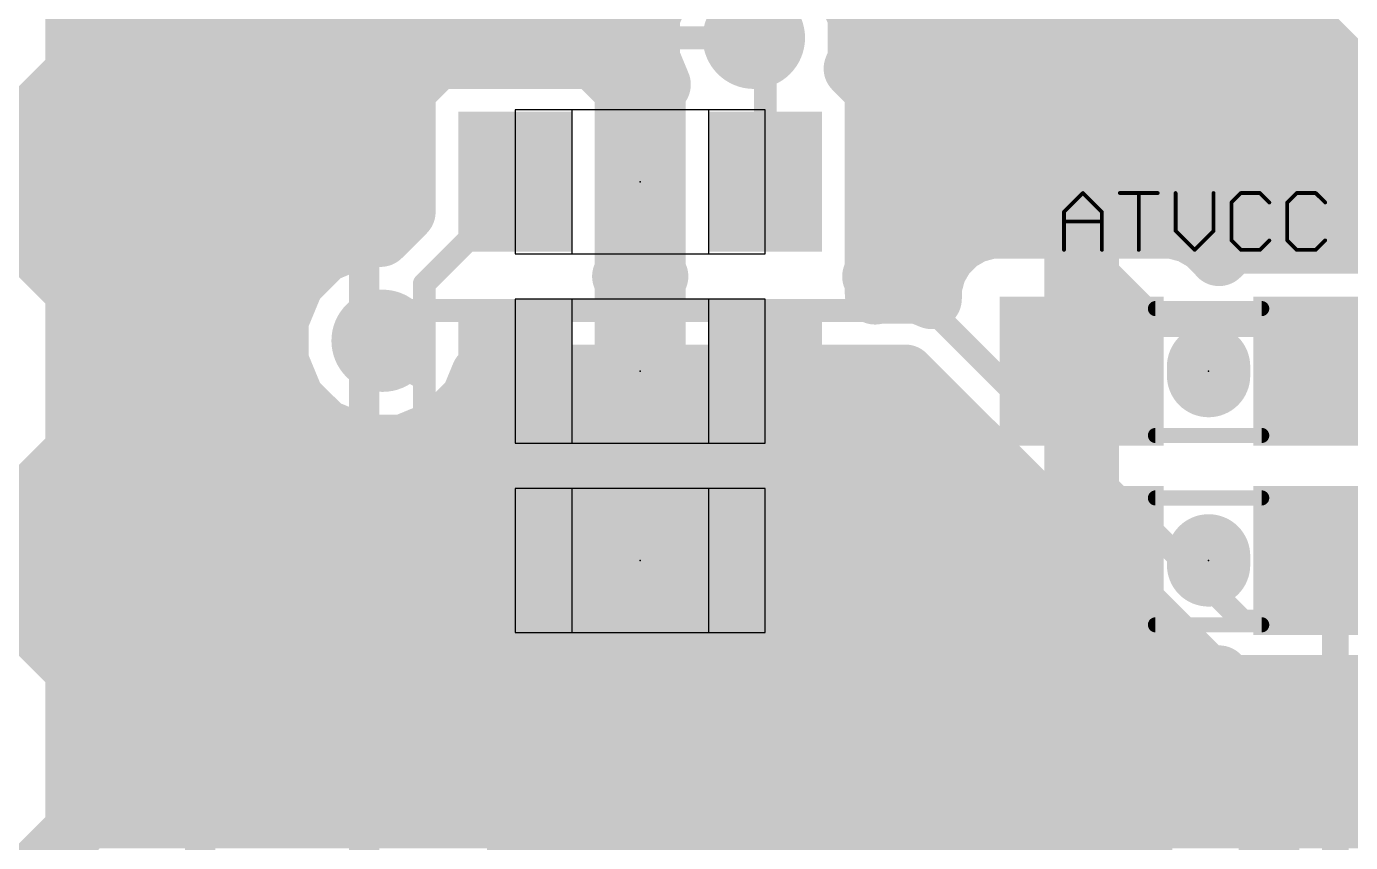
# Model space of a CAD drawing. Extents: x 0.5 to 37.4, y 3.1 to 45.2.
# Drawn here: x 7.32 to 16.19, y 20.97 to 26.44 of the extents above; entities that cross this region are included whole.
import ezdxf

# ---------------------------------------------------------------- set-up
doc = ezdxf.new("R2010")
doc.units = 0
for name, color, linetype in [('1', 22, 'CONTINUOUS'), ('16', 175, 'CONTINUOUS'), ('18', 82, 'CONTINUOUS'), ('21', 253, 'CONTINUOUS'), ('23', 7, 'CONTINUOUS'), ('25', 253, 'CONTINUOUS'), ('51', 253, 'CONTINUOUS')]:
    doc.layers.add(name, color=color, linetype=linetype)

# ---------------------------------------------------------------- blocks, each defined once
blk = doc.blocks.new('RECT')
blk.add_solid([(-0.5, -0.5), (0.5, -0.5), (-0.5, 0.5), (0.5, 0.5)])
blk = doc.blocks.new('ROUNDV')
at = {"const_width": 0.5}
blk.add_lwpolyline([(0, -0.25, 1), (0, 0.25, 1), (0, -0.25)], format="xyb", dxfattribs=at)

msp = doc.modelspace()

# ---------------------------------------------------------------- linework, layer by layer
at = {"layer": '1'}
for points, const_width in [([(7.6454, 26.1334), (7.6454, 27.2066)], 0.4064), ([(12.8905, 26.5041), (12.7842, 26.7609)], 0.4064), ([(15.6201, 26.6953), (18.3134, 24.0019)], 0.4064), ([(11.5517, 26.6446), (11.4935, 26.5041)], 0.4064), ([(11.4935, 26.5041), (11.4935, 26.2263)], 0.4064), ([(12.8905, 26.2263), (12.8905, 26.5041)], 0.4064), ([(7.6454, 26.416), (11.4935, 26.416)], 0.4064), ([(12.8905, 26.416), (15.8993, 26.416)], 0.4064), ([(10.0635, 26.2255), (9.8552, 26.0172)], 0.4064), ([(11.1201, 26.2255), (10.0635, 26.2255)], 0.4064), ([(11.3284, 26.0172), (11.1201, 26.2255)], 0.4064), ([(11.4935, 26.2263), (11.5659, 26.0515)], 0.4064), ([(12.192, 26.3652), (12.2682, 26.289)], 0.1524), ([(12.2682, 26.289), (12.2682, 25.4)], 0.1524), ([(12.8627, 26.1593), (12.8905, 26.2263)], 0.4064), ([(13.0048, 26.0172), (12.8627, 26.1593)], 0.4064), ([(6.912, 25.4), (7.6454, 26.1334)], 0.4064), ([(7.5216, 26.0096), (9.8552, 26.0096)], 0.4064), ([(9.8552, 26.0172), (9.8552, 25.1979)], 0.4064), ([(11.3284, 24.7828), (11.3284, 26.0172)], 0.4064), ([(11.3284, 26.0096), (11.5316, 26.0096)], 0.4064), ([(11.5659, 26.0515), (11.5316, 26.0172)], 0.4064), ([(11.5316, 26.0172), (11.5316, 24.7828)], 0.4064), ([(13.0048, 24.7828), (13.0048, 26.0172)], 0.4064), ([(13.0048, 26.0096), (16.3057, 26.0096)], 0.4064), ([(7.1152, 25.6032), (9.8552, 25.6032)], 0.4064), ([(11.3284, 25.6032), (11.5316, 25.6032)], 0.4064), ([(13.0048, 25.6032), (16.7121, 25.6032)], 0.4064), ([(7.6454, 24.6666), (6.912, 25.4)], 0.4064), ([(10.5918, 25.4), (10.5918, 25.3238)], 0.1524), ([(7.1152, 25.1968), (9.8541, 25.1968)], 0.4064), ([(9.8552, 25.1979), (9.689, 25.0317)], 0.4064), ([(10.5918, 25.3238), (9.9822, 24.7142)], 0.1524), ([(11.3284, 25.1968), (11.5316, 25.1968)], 0.4064), ([(13.0048, 25.1968), (17.1185, 25.1968)], 0.4064), ([(9.5639, 25.0317), (9.3071, 24.9254)], 0.4064), ([(9.689, 25.0317), (9.5639, 25.0317)], 0.4064), ([(13.6635, 25.056), (13.5593, 24.9959)], 0.4064), ([(13.7798, 25.0872), (13.6635, 25.056)], 0.4064), ([(14.3432, 25.0872), (13.7798, 25.0872)], 0.4064), ([(14.3432, 24.1768), (14.3432, 25.0872)], 0.4064), ([(15.0002, 25.0872), (14.4368, 25.0872)], 0.4064), ([(14.4368, 25.0872), (14.4368, 24.1768)], 0.4064), ([(15.1165, 25.056), (15.0002, 25.0872)], 0.4064), ([(15.2207, 24.9959), (15.1165, 25.056)], 0.4064), ([(9.3071, 24.9254), (9.1106, 24.7289)], 0.4064), ([(13.5593, 24.9959), (13.4741, 24.9107)], 0.4064), ([(15.3059, 24.9107), (15.2207, 24.9959)], 0.4064), ([(15.3927, 24.9856), (15.3102, 24.9031)], 0.4064), ([(16.7873, 24.9856), (15.3927, 24.9856)], 0.4064), ([(13.4741, 24.9107), (13.414, 24.8065)], 0.4064), ([(15.3102, 24.9031), (15.3059, 24.9107)], 0.4064), ([(7.5216, 24.7904), (9.1722, 24.7904)], 0.4064), ([(11.3106, 24.765), (11.3284, 24.7828)], 0.4064), ([(11.3284, 24.7472), (11.3106, 24.765)], 0.4064), ([(11.3284, 24.7904), (11.5316, 24.7904)], 0.4064), ([(11.3284, 24.0041), (11.3284, 24.7472)], 0.4064), ([(11.5316, 24.7828), (11.5494, 24.765)], 0.4064), ([(11.5494, 24.765), (11.5316, 24.7472)], 0.4064), ([(11.5316, 24.7472), (11.5316, 23.8009)], 0.4064), ([(12.987, 24.765), (13.0048, 24.7828)], 0.4064), ([(13.0048, 24.7472), (12.987, 24.765)], 0.4064), ([(13.0048, 24.7904), (13.4097, 24.7904)], 0.4064), ([(13.0048, 24.6451), (13.0048, 24.7472)], 0.4064), ([(13.414, 24.8065), (13.3828, 24.6902)], 0.4064), ([(14.3432, 24.7904), (14.4368, 24.7904)], 0.4064), ([(7.6454, 23.5934), (7.6454, 24.6666)], 0.4064), ([(9.1106, 24.7289), (9.0043, 24.4721)], 0.4064), ([(13.0183, 24.6507), (13.0048, 24.6451)], 0.4064), ([(13.2961, 24.6507), (13.0183, 24.6507)], 0.4064), ([(13.3828, 24.6148), (13.2961, 24.6507)], 0.4064), ([(13.3828, 24.6902), (13.3828, 24.6148)], 0.4064), ([(9.9822, 24.7142), (9.9822, 24.1046)], 0.1524), ([(9.0043, 24.4721), (9.0043, 24.1943)], 0.4064), ([(7.6454, 24.384), (9.0043, 24.384)], 0.4064), ([(11.3284, 24.384), (11.5316, 24.384)], 0.4064), ([(14.3432, 24.384), (14.4368, 24.384)], 0.4064), ([(9.9314, 24.1046), (9.7028, 24.3332)], 0.1524), ([(9.0043, 24.1943), (9.1106, 23.9375)], 0.4064), ([(14.4368, 24.1768), (14.3432, 24.1768)], 0.4064), ([(14.3432, 22.9068), (14.3432, 24.0832)], 0.4064), ([(14.3432, 24.0832), (14.4368, 24.0832)], 0.4064), ([(14.4368, 24.0832), (14.4368, 23.8172)], 0.4064), ([(7.6454, 23.9776), (9.094, 23.9776)], 0.4064), ([(9.9314, 24.1046), (9.9822, 24.1046)], 0.1524), ([(9.9822, 24.1046), (9.9822, 23.5458)], 0.1524), ([(11.8618, 22.86), (10.5918, 24.13)], 0.1524), ([(11.5316, 23.8009), (11.3284, 24.0041)], 0.4064), ([(11.3549, 23.9776), (11.5316, 23.9776)], 0.4064), ([(12.9794, 24.13), (12.2682, 24.13)], 0.1524), ([(13.1572, 23.9522), (12.9794, 24.13)], 0.1524), ([(14.3432, 23.9776), (14.4368, 23.9776)], 0.4064), ([(16.4084, 24.13), (16.09, 24.13)], 0.1524), ([(9.1106, 23.9375), (9.3071, 23.741)], 0.4064), ([(14.4368, 23.8172), (14.4368, 22.9068)], 0.4064), ([(9.3071, 23.741), (9.5504, 23.6403)], 0.4064), ([(6.912, 22.86), (7.6454, 23.5934)], 0.4064), ([(9.5504, 23.6403), (9.5504, 23.3669)], 0.4064), ([(7.6232, 23.5712), (9.5504, 23.5712)], 0.4064), ([(14.3432, 23.5712), (14.4368, 23.5712)], 0.4064), ([(9.9822, 23.5458), (10.5918, 22.9362)], 0.1524), ([(9.5504, 23.3669), (9.8033, 23.114)], 0.4064), ([(13.0048, 22.2428), (13.0048, 23.2593)], 0.4064), ([(13.0048, 23.2593), (13.0183, 23.2537)], 0.4064), ([(13.0183, 23.2537), (13.2961, 23.2537)], 0.4064), ([(13.2961, 23.2537), (13.3828, 23.2896)], 0.4064), ([(13.3828, 23.2896), (13.3828, 22.9068)], 0.4064), ([(7.2168, 23.1648), (9.7525, 23.1648)], 0.4064), ([(13.0048, 23.1648), (13.3828, 23.1648)], 0.4064), ([(14.3432, 23.1648), (14.4368, 23.1648)], 0.4064), ([(9.8033, 23.114), (9.8552, 23.0621)], 0.4064), ([(9.8552, 23.0621), (9.8552, 22.2428)], 0.4064), ([(13.3828, 22.9068), (14.3432, 22.9068)], 0.4064), ([(14.4368, 22.9068), (14.3432, 22.9068)], 0.4064), ([(14.3432, 22.9068), (14.3432, 22.8132)], 0.4064), ([(7.6454, 22.1266), (6.912, 22.86)], 0.4064), ([(10.5918, 22.9362), (10.5918, 22.86)], 0.1524), ([(14.3432, 22.8132), (13.3828, 22.8132)], 0.4064), ([(13.3828, 22.8132), (13.3828, 22.2998)], 0.4064), ([(14.3432, 21.9028), (14.3432, 22.8132)], 0.4064), ([(14.3432, 22.8132), (14.4368, 22.8132)], 0.4064), ([(14.4368, 22.8132), (14.4368, 21.9028)], 0.4064), ([(7.0136, 22.7584), (9.8552, 22.7584)], 0.4064), ([(11.3284, 22.2428), (11.3284, 22.7827)], 0.4064), ([(11.3284, 22.7827), (11.43, 22.6811)], 0.4064), ([(11.3284, 22.7584), (11.3527, 22.7584)], 0.4064), ([(12.2682, 22.86), (11.8618, 22.86)], 0.1524), ([(13.0048, 22.7584), (13.3828, 22.7584)], 0.4064), ([(14.3432, 22.7584), (14.4368, 22.7584)], 0.4064), ([(16.09, 22.86), (16.09, 20.74)], 0.1778), ([(11.43, 22.6811), (11.5316, 22.5795)], 0.4064), ([(11.5316, 22.5795), (11.5316, 22.2428)], 0.4064), ([(7.42, 22.352), (9.8552, 22.352)], 0.4064), ([(11.3284, 22.352), (11.5316, 22.352)], 0.4064), ([(13.0048, 22.352), (13.3828, 22.352)], 0.4064), ([(14.3432, 22.352), (14.4368, 22.352)], 0.4064), ([(13.3828, 22.2998), (13.414, 22.1835)], 0.4064), ([(9.8552, 22.2428), (10.0635, 22.0345)], 0.4064), ([(11.1201, 22.0345), (11.3284, 22.2428)], 0.4064), ([(11.5316, 22.2428), (11.7399, 22.0345)], 0.4064), ([(12.7965, 22.0345), (13.0048, 22.2428)], 0.4064), ([(13.414, 22.1835), (13.4741, 22.0793)], 0.4064), ([(7.6454, 21.0534), (7.6454, 22.1266)], 0.4064), ([(13.4741, 22.0793), (13.5593, 21.9941)], 0.4064), ([(15.2207, 21.9941), (15.3059, 22.0793)], 0.4064), ([(15.3059, 22.0793), (15.3102, 22.0869)], 0.4064), ([(15.3102, 22.0869), (15.3927, 22.0044)], 0.4064), ([(10.0635, 22.0345), (11.1201, 22.0345)], 0.4064), ([(11.7399, 22.0345), (12.7965, 22.0345)], 0.4064), ([(13.5593, 21.9941), (13.6635, 21.934)], 0.4064), ([(15.1165, 21.934), (15.2207, 21.9941)], 0.4064), ([(15.3927, 22.0044), (15.6455, 22.0044)], 0.4064), ([(15.6455, 22.0044), (15.6455, 20.5559)], 0.4064), ([(7.6454, 21.9456), (13.6434, 21.9456)], 0.4064), ([(13.6635, 21.934), (13.7798, 21.9028)], 0.4064), ([(13.7798, 21.9028), (14.3432, 21.9028)], 0.4064), ([(14.3432, 21.9456), (14.4368, 21.9456)], 0.4064), ([(14.4368, 21.9028), (15.0002, 21.9028)], 0.4064), ([(15.0002, 21.9028), (15.1165, 21.934)], 0.4064), ([(15.1366, 21.9456), (15.6455, 21.9456)], 0.4064), ([(7.6454, 21.5392), (15.6455, 21.5392)], 0.4064), ([(7.6454, 21.1328), (15.6455, 21.1328)], 0.4064), ([(6.912, 20.32), (7.6454, 21.0534)], 0.4064)]:
    msp.add_lwpolyline(points, dxfattribs=dict(at, const_width=const_width))
for points, const_width in [([(11.5951, 26.5041, 1), (11.3919, 26.5041)], 0.2032), ([(11.3996, 26.543, 1), (11.5874, 26.4653)], 0.2032), ([(12.9921, 26.5041, 1), (12.7889, 26.5041)], 0.2032), ([(12.7966, 26.4653, 1), (12.9844, 26.543)], 0.2032), ([(7.6454, 26.5176, 1), (7.6454, 26.3144)], 0.2032), ([(11.4935, 26.3144, 1), (11.4935, 26.5176)], 0.2032), ([(12.8905, 26.5176, 1), (12.8905, 26.3144)], 0.2032), ([(15.8993, 26.3144, 1), (15.8993, 26.5176)], 0.2032), ([(10.0635, 26.3271, 1), (10.0635, 26.1239)], 0.2032), ([(10.1353, 26.1537, 1), (9.9917, 26.2973)], 0.2032), ([(11.1919, 26.2973, 1), (11.0483, 26.1537)], 0.2032), ([(11.1201, 26.1239, 1), (11.1201, 26.3271)], 0.2032), ([(11.5874, 26.2651, 1), (11.3996, 26.1874)], 0.2032), ([(12.2189, 26.3921, 1), (12.1651, 26.3383)], 0.0762), ([(12.3063, 26.289, 1), (12.2301, 26.289)], 0.0762), ([(12.9346, 26.2311, 1), (12.7909, 26.0874)], 0.2032), ([(12.9844, 26.1874, 1), (12.7966, 26.2651)], 0.2032), ([(7.7172, 26.0616, 1), (7.5736, 26.2053)], 0.2032), ([(11.3919, 26.2263, 1), (11.5951, 26.2263)], 0.2032), ([(12.2413, 26.2621, 1), (12.2951, 26.3159)], 0.0762), ([(12.7689, 26.1981, 1), (12.9566, 26.1204)], 0.2032), ([(12.7889, 26.2263, 1), (12.9921, 26.2263)], 0.2032), ([(7.5216, 26.1112, 1), (7.5216, 25.908)], 0.2032), ([(7.5438, 26.1334, 1), (7.747, 26.1334)], 0.2032), ([(9.9568, 26.0172, 1), (9.7536, 26.0172)], 0.2032), ([(9.7834, 26.089, 1), (9.927, 25.9454)], 0.2032), ([(9.8552, 25.908, 1), (9.8552, 26.1112)], 0.2032), ([(11.43, 26.0172, 1), (11.2268, 26.0172)], 0.2032), ([(11.3284, 26.1112, 1), (11.3284, 25.908)], 0.2032), ([(11.2566, 25.9454, 1), (11.4002, 26.089)], 0.2032), ([(11.6332, 26.0172, 1), (11.43, 26.0172)], 0.2032), ([(11.4598, 26.089, 1), (11.6034, 25.9454)], 0.2032), ([(11.472, 26.0126, 1), (11.6598, 26.0904)], 0.2032), ([(11.6377, 25.9796, 1), (11.4941, 26.1233)], 0.2032), ([(11.5316, 25.908, 1), (11.5316, 26.1112)], 0.2032), ([(13.1064, 26.0172, 1), (12.9032, 26.0172)], 0.2032), ([(13.0048, 26.1112, 1), (13.0048, 25.908)], 0.2032), ([(12.933, 25.9454, 1), (13.0766, 26.089)], 0.2032), ([(9.8552, 25.5016, 1), (9.8552, 25.7048)], 0.2032), ([(11.3284, 25.7048, 1), (11.3284, 25.5016)], 0.2032), ([(11.5316, 25.5016, 1), (11.5316, 25.7048)], 0.2032), ([(13.0048, 25.7048, 1), (13.0048, 25.5016)], 0.2032), ([(10.6299, 25.4, 1), (10.5537, 25.4)], 0.0762), ([(9.927, 25.126, 1), (9.7834, 25.2697)], 0.2032), ([(9.8541, 25.0952, 1), (9.8541, 25.2984)], 0.2032), ([(10.6187, 25.2969, 1), (10.5649, 25.3507)], 0.0762), ([(11.3284, 25.2984, 1), (11.3284, 25.0952)], 0.2032), ([(11.5316, 25.0952, 1), (11.5316, 25.2984)], 0.2032), ([(12.2301, 25.4, 1), (12.3063, 25.4)], 0.0762), ([(13.0048, 25.2984, 1), (13.0048, 25.0952)], 0.2032), ([(9.7536, 25.1979, 1), (9.9568, 25.1979)], 0.2032), ([(10.5537, 25.3238, 1), (10.6299, 25.3238)], 0.0762), ([(9.5639, 25.1333, 1), (9.5639, 24.9301)], 0.2032), ([(9.6027, 24.9378, 1), (9.525, 25.1256)], 0.2032), ([(9.689, 24.9301, 1), (9.689, 25.1333)], 0.2032), ([(13.6372, 25.1542, 1), (13.6898, 24.9579)], 0.2032), ([(13.7143, 24.9681, 1), (13.6127, 25.144)], 0.2032), ([(13.7798, 25.1888, 1), (13.7798, 24.9856)], 0.2032), ([(13.8061, 24.9891, 1), (13.7535, 25.1853)], 0.2032), ([(14.4448, 25.0872, 1), (14.2416, 25.0872)], 0.2032), ([(14.4368, 25.1888, 1), (14.4368, 24.9856)], 0.2032), ([(14.5384, 25.0872, 1), (14.3352, 25.0872)], 0.2032), ([(14.3432, 24.9856, 1), (14.3432, 25.1888)], 0.2032), ([(15.0265, 25.1853, 1), (14.9739, 24.9891)], 0.2032), ([(15.0002, 24.9856, 1), (15.0002, 25.1888)], 0.2032), ([(15.1673, 25.144, 1), (15.0657, 24.9681)], 0.2032), ([(15.0902, 24.9579, 1), (15.1428, 25.1542)], 0.2032), ([(9.2683, 25.0192, 1), (9.346, 24.8315)], 0.2032), ([(9.379, 24.8535, 1), (9.2353, 24.9972)], 0.2032), ([(9.6172, 25.1035, 1), (9.7609, 24.9599)], 0.2032), ([(13.5085, 25.0838, 1), (13.6101, 24.9079)], 0.2032), ([(13.6311, 24.924, 1), (13.4874, 25.0677)], 0.2032), ([(15.2926, 25.0677, 1), (15.1489, 24.924)], 0.2032), ([(15.1699, 24.9079, 1), (15.2715, 25.0838)], 0.2032), ([(15.3927, 25.0872, 1), (15.3927, 24.884)], 0.2032), ([(15.4645, 24.9138, 1), (15.3209, 25.0574)], 0.2032), ([(13.4023, 24.9826, 1), (13.546, 24.8389)], 0.2032), ([(13.5621, 24.8599, 1), (13.3862, 24.9615)], 0.2032), ([(15.3939, 24.9615, 1), (15.2178, 24.86)], 0.2032), ([(15.2384, 24.975, 1), (15.3821, 24.8313)], 0.2032), ([(15.2222, 24.8524, 1), (15.3982, 24.9539)], 0.2032), ([(15.234, 24.8389, 1), (15.3777, 24.9826)], 0.2032), ([(7.5216, 24.892, 1), (7.5216, 24.6888)], 0.2032), ([(9.1722, 24.6888, 1), (9.1722, 24.892)], 0.2032), ([(11.3824, 24.8368, 1), (11.2387, 24.6932)], 0.2032), ([(11.3284, 24.892, 1), (11.3284, 24.6888)], 0.2032), ([(11.43, 24.7472, 1), (11.2268, 24.7472)], 0.2032), ([(11.4002, 24.711, 1), (11.2566, 24.8547)], 0.2032), ([(11.6034, 24.8547, 1), (11.4598, 24.711)], 0.2032), ([(11.6332, 24.7472, 1), (11.43, 24.7472)], 0.2032), ([(11.6212, 24.6932, 1), (11.4776, 24.8368)], 0.2032), ([(11.5316, 24.6888, 1), (11.5316, 24.892)], 0.2032), ([(13.0588, 24.8368, 1), (12.9151, 24.6932)], 0.2032), ([(13.0048, 24.892, 1), (13.0048, 24.6888)], 0.2032), ([(13.1064, 24.7472, 1), (12.9032, 24.7472)], 0.2032), ([(13.0766, 24.711, 1), (12.933, 24.8547)], 0.2032), ([(13.326, 24.8573, 1), (13.5019, 24.7557)], 0.2032), ([(13.5121, 24.7802, 1), (13.3158, 24.8328)], 0.2032), ([(13.4097, 24.6888, 1), (13.4097, 24.892)], 0.2032), ([(14.3432, 24.892, 1), (14.3432, 24.6888)], 0.2032), ([(14.4368, 24.6888, 1), (14.4368, 24.892)], 0.2032), ([(7.747, 24.6666, 1), (7.5438, 24.6666)], 0.2032), ([(9.0388, 24.8007, 1), (9.1825, 24.657)], 0.2032), ([(9.2045, 24.69, 1), (9.0168, 24.7677)], 0.2032), ([(11.2388, 24.8368, 1), (11.3824, 24.6932)], 0.2032), ([(11.2268, 24.7828, 1), (11.43, 24.7828)], 0.2032), ([(11.2566, 24.6754, 1), (11.4002, 24.819)], 0.2032), ([(11.43, 24.7828, 1), (11.6332, 24.7828)], 0.2032), ([(11.4598, 24.819, 1), (11.6034, 24.6754)], 0.2032), ([(11.4776, 24.6932, 1), (11.6212, 24.8368)], 0.2032), ([(12.9152, 24.8368, 1), (13.0588, 24.6932)], 0.2032), ([(12.9032, 24.7828, 1), (13.1064, 24.7828)], 0.2032), ([(13.0183, 24.7523, 1), (13.0183, 24.5491)], 0.2032), ([(12.933, 24.6754, 1), (13.0766, 24.819)], 0.2032), ([(13.0572, 24.5568, 1), (12.9794, 24.7446)], 0.2032), ([(13.335, 24.7446, 1), (13.2573, 24.5568)], 0.2032), ([(13.4844, 24.6902, 1), (13.2812, 24.6902)], 0.2032), ([(13.2961, 24.5491, 1), (13.2961, 24.7523)], 0.2032), ([(7.5736, 24.5947, 1), (7.7172, 24.7384)], 0.2032), ([(10.0203, 24.7142, 1), (9.9441, 24.7142)], 0.0762), ([(9.9553, 24.7411, 1), (10.0091, 24.6873)], 0.0762), ([(12.9659, 24.739, 1), (13.0437, 24.5513)], 0.2032), ([(13.2847, 24.7165, 1), (13.4809, 24.6639)], 0.2032), ([(13.3439, 24.5209, 1), (13.4217, 24.7087)], 0.2032), ([(9.1059, 24.4721, 1), (8.9027, 24.4721)], 0.2032), ([(12.9032, 24.6451, 1), (13.1064, 24.6451)], 0.2032), ([(13.2812, 24.6148, 1), (13.4844, 24.6148)], 0.2032), ([(7.6454, 24.4856, 1), (7.6454, 24.2824)], 0.2032), ([(8.9104, 24.511, 1), (9.0982, 24.4333)], 0.2032), ([(9.0043, 24.2824, 1), (9.0043, 24.4856)], 0.2032), ([(11.3284, 24.4856, 1), (11.3284, 24.2824)], 0.2032), ([(11.5316, 24.2824, 1), (11.5316, 24.4856)], 0.2032), ([(14.3432, 24.4856, 1), (14.3432, 24.2824)], 0.2032), ([(14.4368, 24.2824, 1), (14.4368, 24.4856)], 0.2032), ([(9.7297, 24.3601, 1), (9.6759, 24.3063)], 0.0762), ([(9.0982, 24.2331, 1), (8.9104, 24.1554)], 0.2032), ([(14.3432, 24.2784, 1), (14.3432, 24.0752)], 0.2032), ([(14.4368, 24.0752, 1), (14.4368, 24.2784)], 0.2032), ([(8.9027, 24.1943, 1), (9.1059, 24.1943)], 0.2032), ([(14.4448, 24.0832, 1), (14.2416, 24.0832)], 0.2032), ([(14.3432, 24.1848, 1), (14.3432, 23.9816)], 0.2032), ([(14.2416, 24.1768, 1), (14.4448, 24.1768)], 0.2032), ([(14.5384, 24.0832, 1), (14.3352, 24.0832)], 0.2032), ([(14.3352, 24.1768, 1), (14.5384, 24.1768)], 0.2032), ([(14.4368, 23.9816, 1), (14.4368, 24.1848)], 0.2032), ([(7.6454, 24.0792, 1), (7.6454, 23.876)], 0.2032), ([(9.094, 23.876, 1), (9.094, 24.0792)], 0.2032), ([(9.9314, 24.1427, 1), (9.9314, 24.0665)], 0.0762), ([(9.9045, 24.0777, 1), (9.9583, 24.1315)], 0.0762), ([(10.0203, 24.1046, 1), (9.9441, 24.1046)], 0.0762), ([(9.9441, 24.1046, 1), (10.0203, 24.1046)], 0.0762), ([(9.9822, 24.0665, 1), (9.9822, 24.1427)], 0.0762), ([(10.6187, 24.1569, 1), (10.5649, 24.1031)], 0.0762), ([(11.4002, 24.0759, 1), (11.2566, 23.9322)], 0.2032), ([(11.3549, 24.0792, 1), (11.3549, 23.876)], 0.2032), ([(11.5316, 23.876, 1), (11.5316, 24.0792)], 0.2032), ([(12.2682, 24.1681, 1), (12.2682, 24.0919)], 0.0762), ([(13.0063, 24.1569, 1), (12.9525, 24.1031)], 0.0762), ([(12.9794, 24.0919, 1), (12.9794, 24.1681)], 0.0762), ([(14.3432, 24.0792, 1), (14.3432, 23.876)], 0.2032), ([(14.4368, 23.876, 1), (14.4368, 24.0792)], 0.2032), ([(16.09, 24.1681, 1), (16.09, 24.0919)], 0.0762), ([(9.1825, 24.0094, 1), (9.0388, 23.8657)], 0.2032), ([(9.0168, 23.8987, 1), (9.2045, 23.9764)], 0.2032), ([(11.2268, 24.0041, 1), (11.43, 24.0041)], 0.2032), ([(11.4598, 23.729, 1), (11.6034, 23.8727)], 0.2032), ([(13.1303, 23.9253, 1), (13.1841, 23.9791)], 0.0762), ([(14.5384, 23.8172, 1), (14.3352, 23.8172)], 0.2032), ([(9.346, 23.8349, 1), (9.2683, 23.6472)], 0.2032), ([(9.2353, 23.6692, 1), (9.379, 23.8129)], 0.2032), ([(11.43, 23.8009, 1), (11.6332, 23.8009)], 0.2032), ([(14.3352, 23.8172, 1), (14.5384, 23.8172)], 0.2032), ([(7.7172, 23.5216, 1), (7.5736, 23.6653)], 0.2032), ([(9.652, 23.6403, 1), (9.4488, 23.6403)], 0.2032), ([(9.5115, 23.5464, 1), (9.5893, 23.7341)], 0.2032), ([(7.6232, 23.6728, 1), (7.6232, 23.4696)], 0.2032), ([(9.5504, 23.4696, 1), (9.5504, 23.6728)], 0.2032), ([(14.3432, 23.6728, 1), (14.3432, 23.4696)], 0.2032), ([(14.4368, 23.4696, 1), (14.4368, 23.6728)], 0.2032), ([(7.5438, 23.5934, 1), (7.747, 23.5934)], 0.2032), ([(10.0091, 23.5727, 1), (9.9553, 23.5189)], 0.0762), ([(9.6222, 23.4388, 1), (9.4786, 23.2951)], 0.2032), ([(9.9441, 23.5458, 1), (10.0203, 23.5458)], 0.0762), ([(9.4488, 23.3669, 1), (9.652, 23.3669)], 0.2032), ([(13.1064, 23.2593, 1), (12.9032, 23.2593)], 0.2032), ([(13.0437, 23.3531, 1), (12.9659, 23.1654)], 0.2032), ([(13.0183, 23.3553, 1), (13.0183, 23.1521)], 0.2032), ([(12.9794, 23.1598, 1), (13.0572, 23.3476)], 0.2032), ([(13.2573, 23.3476, 1), (13.335, 23.1598)], 0.2032), ([(13.4844, 23.2896, 1), (13.2812, 23.2896)], 0.2032), ([(13.2961, 23.1521, 1), (13.2961, 23.3553)], 0.2032), ([(13.4217, 23.1957, 1), (13.3439, 23.3835)], 0.2032), ([(7.2168, 23.2664, 1), (7.2168, 23.0632)], 0.2032), ([(9.7525, 23.0632, 1), (9.7525, 23.2664)], 0.2032), ([(13.0048, 23.2664, 1), (13.0048, 23.0632)], 0.2032), ([(13.3828, 23.0632, 1), (13.3828, 23.2664)], 0.2032), ([(14.3432, 23.2664, 1), (14.3432, 23.0632)], 0.2032), ([(14.4368, 23.0632, 1), (14.4368, 23.2664)], 0.2032), ([(9.8752, 23.1858, 1), (9.7315, 23.0422)], 0.2032), ([(9.7315, 23.0422, 1), (9.8752, 23.1858)], 0.2032), ([(9.9568, 23.0621, 1), (9.7536, 23.0621)], 0.2032), ([(9.7834, 22.9903, 1), (9.927, 23.134)], 0.2032), ([(13.3828, 23.0084, 1), (13.3828, 22.8052)], 0.2032), ([(14.3432, 23.0084, 1), (14.3432, 22.8052)], 0.2032), ([(14.4448, 22.9068, 1), (14.2416, 22.9068)], 0.2032), ([(14.3432, 22.8052, 1), (14.3432, 23.0084)], 0.2032), ([(14.4368, 22.8052, 1), (14.4368, 23.0084)], 0.2032), ([(10.6299, 22.9362, 1), (10.5537, 22.9362)], 0.0762), ([(10.5649, 22.9093, 1), (10.6187, 22.9631)], 0.0762), ([(13.3828, 22.9148, 1), (13.3828, 22.7116)], 0.2032), ([(13.4844, 22.8132, 1), (13.2812, 22.8132)], 0.2032), ([(13.2812, 22.9068, 1), (13.4844, 22.9068)], 0.2032), ([(14.4448, 22.8132, 1), (14.2416, 22.8132)], 0.2032), ([(14.3432, 22.9148, 1), (14.3432, 22.7116)], 0.2032), ([(14.2416, 22.9068, 1), (14.4448, 22.9068)], 0.2032), ([(14.5384, 22.8132, 1), (14.3352, 22.8132)], 0.2032), ([(14.3352, 22.9068, 1), (14.5384, 22.9068)], 0.2032), ([(14.3432, 22.7116, 1), (14.3432, 22.9148)], 0.2032), ([(14.4368, 22.7116, 1), (14.4368, 22.9148)], 0.2032), ([(9.8552, 22.6568, 1), (9.8552, 22.86)], 0.2032), ([(11.43, 22.7827, 1), (11.2268, 22.7827)], 0.2032), ([(11.4002, 22.8546, 1), (11.2566, 22.7109)], 0.2032), ([(11.3284, 22.86, 1), (11.3284, 22.6568)], 0.2032), ([(11.3527, 22.6568, 1), (11.3527, 22.86)], 0.2032), ([(11.8618, 22.8981, 1), (11.8618, 22.8219)], 0.0762), ([(11.8349, 22.8331, 1), (11.8887, 22.8869)], 0.0762), ([(12.2682, 22.8219, 1), (12.2682, 22.8981)], 0.0762), ([(13.0048, 22.86, 1), (13.0048, 22.6568)], 0.2032), ([(13.3828, 22.6568, 1), (13.3828, 22.86)], 0.2032), ([(14.3432, 22.86, 1), (14.3432, 22.6568)], 0.2032), ([(14.2416, 22.8132, 1), (14.4448, 22.8132)], 0.2032), ([(14.4368, 22.6568, 1), (14.4368, 22.86)], 0.2032), ([(16.1345, 22.86, 1), (16.0455, 22.86)], 0.0889), ([(10.5537, 22.86, 1), (10.6299, 22.86)], 0.0762), ([(11.5018, 22.753, 1), (11.3582, 22.6093)], 0.2032), ([(11.3582, 22.6093, 1), (11.5018, 22.753)], 0.2032), ([(11.6332, 22.5795, 1), (11.43, 22.5795)], 0.2032), ([(11.4598, 22.5077, 1), (11.6034, 22.6514)], 0.2032), ([(7.42, 22.4536, 1), (7.42, 22.2504)], 0.2032), ([(9.8552, 22.2504, 1), (9.8552, 22.4536)], 0.2032), ([(11.3284, 22.4536, 1), (11.3284, 22.2504)], 0.2032), ([(11.5316, 22.2504, 1), (11.5316, 22.4536)], 0.2032), ([(13.0048, 22.4536, 1), (13.0048, 22.2504)], 0.2032), ([(13.3828, 22.2504, 1), (13.3828, 22.4536)], 0.2032), ([(14.3432, 22.4536, 1), (14.3432, 22.2504)], 0.2032), ([(14.4368, 22.2504, 1), (14.4368, 22.4536)], 0.2032), ([(13.4809, 22.3261, 1), (13.2847, 22.2735)], 0.2032), ([(9.927, 22.3146, 1), (9.7834, 22.171)], 0.2032), ([(11.4002, 22.171, 1), (11.2566, 22.3146)], 0.2032), ([(11.6034, 22.3146, 1), (11.4598, 22.171)], 0.2032), ([(13.0766, 22.171, 1), (12.933, 22.3146)], 0.2032), ([(13.2812, 22.2998, 1), (13.4844, 22.2998)], 0.2032), ([(13.5019, 22.2343, 1), (13.326, 22.1327)], 0.2032), ([(7.747, 22.1266, 1), (7.5438, 22.1266)], 0.2032), ([(7.5736, 22.0547, 1), (7.7172, 22.1984)], 0.2032), ([(9.7536, 22.2428, 1), (9.9568, 22.2428)], 0.2032), ([(11.2268, 22.2428, 1), (11.43, 22.2428)], 0.2032), ([(11.43, 22.2428, 1), (11.6332, 22.2428)], 0.2032), ([(12.9032, 22.2428, 1), (13.1064, 22.2428)], 0.2032), ([(13.3158, 22.1572, 1), (13.5121, 22.2098)], 0.2032), ([(13.546, 22.1511, 1), (13.4023, 22.0074)], 0.2032), ([(15.3821, 22.1587, 1), (15.2384, 22.015)], 0.2032), ([(15.3982, 22.0361, 1), (15.2222, 22.1377)], 0.2032), ([(15.3777, 22.0074, 1), (15.234, 22.1511)], 0.2032), ([(10.0635, 22.1361, 1), (10.0635, 21.9329)], 0.2032), ([(9.9917, 21.9627, 1), (10.1353, 22.1063)], 0.2032), ([(11.0483, 22.1063, 1), (11.1919, 21.9627)], 0.2032), ([(11.1201, 21.9329, 1), (11.1201, 22.1361)], 0.2032), ([(11.7399, 22.1361, 1), (11.7399, 21.9329)], 0.2032), ([(11.6681, 21.9627, 1), (11.8117, 22.1063)], 0.2032), ([(12.7247, 22.1063, 1), (12.8683, 21.9627)], 0.2032), ([(12.7965, 21.9329, 1), (12.7965, 22.1361)], 0.2032), ([(13.3862, 22.0285, 1), (13.5621, 22.1301)], 0.2032), ([(13.6101, 22.0821, 1), (13.5085, 21.9062)], 0.2032), ([(15.2715, 21.9062, 1), (15.1699, 22.0821)], 0.2032), ([(15.2179, 22.1301, 1), (15.3938, 22.0285)], 0.2032), ([(15.3927, 22.106, 1), (15.3927, 21.9028)], 0.2032), ([(15.7471, 22.0044, 1), (15.5439, 22.0044)], 0.2032), ([(15.6455, 21.9028, 1), (15.6455, 22.106)], 0.2032), ([(7.6454, 22.0472, 1), (7.6454, 21.844)], 0.2032), ([(13.4874, 21.9223, 1), (13.6311, 22.066)], 0.2032), ([(13.6898, 22.0321, 1), (13.6372, 21.8358)], 0.2032), ([(13.6127, 21.846, 1), (13.7143, 22.0219)], 0.2032), ([(13.6434, 21.844, 1), (13.6434, 22.0472)], 0.2032), ([(13.7798, 22.0044, 1), (13.7798, 21.8012)], 0.2032), ([(13.7535, 21.8047, 1), (13.8061, 22.0009)], 0.2032), ([(14.3432, 22.0472, 1), (14.3432, 21.844)], 0.2032), ([(14.4368, 22.0044, 1), (14.4368, 21.8012)], 0.2032), ([(14.3432, 21.8012, 1), (14.3432, 22.0044)], 0.2032), ([(14.4368, 21.844, 1), (14.4368, 22.0472)], 0.2032), ([(14.9739, 22.0009, 1), (15.0265, 21.8047)], 0.2032), ([(15.0002, 21.8012, 1), (15.0002, 22.0044)], 0.2032), ([(15.0657, 22.0219, 1), (15.1673, 21.846)], 0.2032), ([(15.1366, 22.0472, 1), (15.1366, 21.844)], 0.2032), ([(15.1428, 21.8358, 1), (15.0902, 22.0321)], 0.2032), ([(15.1489, 22.066, 1), (15.2926, 21.9223)], 0.2032), ([(15.3209, 21.9326, 1), (15.4645, 22.0762)], 0.2032), ([(15.6455, 21.844, 1), (15.6455, 22.0472)], 0.2032), ([(14.2416, 21.9028, 1), (14.4448, 21.9028)], 0.2032), ([(14.3352, 21.9028, 1), (14.5384, 21.9028)], 0.2032), ([(7.6454, 21.6408, 1), (7.6454, 21.4376)], 0.2032), ([(15.6455, 21.4376, 1), (15.6455, 21.6408)], 0.2032), ([(7.6454, 21.2344, 1), (7.6454, 21.0312)], 0.2032), ([(15.6455, 21.0312, 1), (15.6455, 21.2344)], 0.2032), ([(7.7172, 20.9816, 1), (7.5736, 21.1253)], 0.2032), ([(7.5438, 21.0534, 1), (7.747, 21.0534)], 0.2032)]:
    msp.add_lwpolyline(points, format="xyb", dxfattribs=dict(at, const_width=const_width))
at = {"layer": '16'}
for points, const_width in [([(11.43, 27.94), (14.9352, 24.4348)], 0.1524), ([(6.6548, 22.7584), (10.2616, 26.3652)], 0.1524), ([(10.2616, 26.3652), (12.192, 26.3652)], 0.1524), ([(7.1395, 22.6325), (9.0221, 24.515)], 0.4064), ([(9.0221, 24.515), (9.0043, 24.4721)], 0.4064), ([(9.0043, 24.4721), (9.0043, 24.1943)], 0.4064), ([(8.8911, 24.384), (9.0043, 24.384)], 0.4064), ([(9.7028, 24.3332), (9.906, 24.5364)], 0.1524), ([(9.906, 24.5364), (13.3858, 24.5364)], 0.1524), ([(13.3858, 24.5364), (15.4686, 22.4536)], 0.1524), ([(14.9352, 24.4348), (19.304, 24.4348)], 0.1524), ([(9.0043, 24.1943), (9.1106, 23.9375)], 0.4064), ([(10.295, 23.9375), (10.3642, 24.1046)], 0.4064), ([(10.3642, 24.1046), (13.2069, 24.1046)], 0.4064), ([(13.2069, 24.1046), (15.2897, 22.0218)], 0.4064), ([(8.4847, 23.9776), (9.094, 23.9776)], 0.4064), ([(10.3116, 23.9776), (13.3339, 23.9776)], 0.4064), ([(9.1106, 23.9375), (9.3071, 23.741)], 0.4064), ([(10.0985, 23.741), (10.295, 23.9375)], 0.4064), ([(13.1572, 20.7264), (13.1572, 23.9522)], 0.1524), ([(9.3071, 23.741), (9.5639, 23.6347)], 0.4064), ([(9.8417, 23.6347), (10.0985, 23.741)], 0.4064), ([(9.5639, 23.6347), (9.8417, 23.6347)], 0.4064), ([(8.0783, 23.5712), (13.7403, 23.5712)], 0.4064), ([(7.6719, 23.1648), (14.1467, 23.1648)], 0.4064), ([(7.2655, 22.7584), (14.5531, 22.7584)], 0.4064), ([(7.6454, 22.1266), (7.1395, 22.6325)], 0.4064), ([(7.42, 22.352), (14.9595, 22.352)], 0.4064), ([(15.4686, 22.4536), (20.2184, 22.4536)], 0.1524), ([(7.6454, 21.0534), (7.6454, 22.1266)], 0.4064), ([(15.2897, 22.0218), (20.3973, 22.0218)], 0.4064), ([(7.6454, 21.9456), (20.4216, 21.9456)], 0.4064), ([(7.6454, 21.5392), (20.4216, 21.5392)], 0.4064), ([(7.6454, 21.1328), (20.4216, 21.1328)], 0.4064), ([(6.9838, 20.3918), (7.6454, 21.0534)], 0.4064)]:
    msp.add_lwpolyline(points, dxfattribs=dict(at, const_width=const_width))
for points, const_width in [([(10.2616, 26.4033, 1), (10.2616, 26.3271)], 0.0762), ([(10.2885, 26.3383, 1), (10.2347, 26.3921)], 0.0762), ([(12.192, 26.3271, 1), (12.192, 26.4033)], 0.0762), ([(9.1059, 24.4721, 1), (8.9027, 24.4721)], 0.2032), ([(9.1159, 24.4761, 1), (8.9282, 24.5539)], 0.2032), ([(9.0939, 24.4432, 1), (8.9502, 24.5868)], 0.2032), ([(8.8911, 24.4856, 1), (8.8911, 24.2824)], 0.2032), ([(8.9104, 24.511, 1), (9.0982, 24.4333)], 0.2032), ([(9.0043, 24.2824, 1), (9.0043, 24.4856)], 0.2032), ([(9.906, 24.5745, 1), (9.906, 24.4983)], 0.0762), ([(9.9329, 24.5095, 1), (9.8791, 24.5633)], 0.0762), ([(13.4127, 24.5633, 1), (13.3589, 24.5095)], 0.0762), ([(13.3858, 24.4983, 1), (13.3858, 24.5745)], 0.0762), ([(14.9352, 24.4729, 1), (14.9352, 24.3967)], 0.0762), ([(14.9083, 24.4079, 1), (14.9621, 24.4617)], 0.0762), ([(9.0982, 24.2331, 1), (8.9104, 24.1554)], 0.2032), ([(9.6759, 24.3601, 1), (9.7297, 24.3063)], 0.0762), ([(8.9027, 24.1943, 1), (9.1059, 24.1943)], 0.2032), ([(10.3642, 24.2062, 1), (10.3642, 24.003)], 0.2032), ([(10.458, 24.0657, 1), (10.2703, 24.1435)], 0.2032), ([(13.2788, 24.1764, 1), (13.1351, 24.0328)], 0.2032), ([(13.2069, 24.003, 1), (13.2069, 24.2062)], 0.2032), ([(8.4847, 24.0792, 1), (8.4847, 23.876)], 0.2032), ([(9.094, 23.876, 1), (9.094, 24.0792)], 0.2032), ([(10.3116, 24.0792, 1), (10.3116, 23.876)], 0.2032), ([(13.3339, 23.876, 1), (13.3339, 24.0792)], 0.2032), ([(9.1825, 24.0094, 1), (9.0388, 23.8657)], 0.2032), ([(9.0168, 23.8987, 1), (9.2045, 23.9764)], 0.2032), ([(10.2011, 23.9764, 1), (10.3888, 23.8987)], 0.2032), ([(10.3668, 23.8657, 1), (10.2231, 24.0094)], 0.2032), ([(13.1953, 23.9522, 1), (13.1191, 23.9522)], 0.0762), ([(9.346, 23.8349, 1), (9.2683, 23.6472)], 0.2032), ([(9.2353, 23.6692, 1), (9.379, 23.8129)], 0.2032), ([(10.0266, 23.8129, 1), (10.1703, 23.6692)], 0.2032), ([(10.1373, 23.6472, 1), (10.0596, 23.8349)], 0.2032), ([(9.5639, 23.7363, 1), (9.5639, 23.5331)], 0.2032), ([(9.525, 23.5408, 1), (9.6027, 23.7286)], 0.2032), ([(9.8029, 23.7286, 1), (9.8806, 23.5408)], 0.2032), ([(9.8417, 23.5331, 1), (9.8417, 23.7363)], 0.2032), ([(8.0783, 23.6728, 1), (8.0783, 23.4696)], 0.2032), ([(13.7403, 23.4696, 1), (13.7403, 23.6728)], 0.2032), ([(7.6719, 23.2664, 1), (7.6719, 23.0632)], 0.2032), ([(14.1467, 23.0632, 1), (14.1467, 23.2664)], 0.2032), ([(7.2655, 22.86, 1), (7.2655, 22.6568)], 0.2032), ([(14.5531, 22.6568, 1), (14.5531, 22.86)], 0.2032), ([(7.42, 22.4536, 1), (7.42, 22.2504)], 0.2032), ([(14.9595, 22.2504, 1), (14.9595, 22.4536)], 0.2032), ([(15.4686, 22.4917, 1), (15.4686, 22.4155)], 0.0762), ([(15.4417, 22.4267, 1), (15.4955, 22.4805)], 0.0762), ([(7.747, 22.1266, 1), (7.5438, 22.1266)], 0.2032), ([(7.5736, 22.0547, 1), (7.7172, 22.1984)], 0.2032), ([(15.2897, 22.1234, 1), (15.2897, 21.9202)], 0.2032), ([(15.2179, 21.95, 1), (15.3616, 22.0936)], 0.2032), ([(7.6454, 22.0472, 1), (7.6454, 21.844)], 0.2032), ([(7.6454, 21.6408, 1), (7.6454, 21.4376)], 0.2032), ([(7.6454, 21.2344, 1), (7.6454, 21.0312)], 0.2032), ([(7.7172, 20.9816, 1), (7.5736, 21.1253)], 0.2032), ([(7.5438, 21.0534, 1), (7.747, 21.0534)], 0.2032)]:
    msp.add_lwpolyline(points, format="xyb", dxfattribs=dict(at, const_width=const_width))
at = {"layer": '21'}
for points, const_width in [([(9.58, 44.39), (9.58, 26.33)], 0.2032), ([(8.08, 21.93), (8.08, 26.33)], 0.2032), ([(8.08, 26.33), (9.58, 26.33)], 0.2032), ([(9.58, 26.33), (9.58, 21.93)], 0.2032), ([(11.557, 25.8826), (11.303, 25.8826)], 0.1524), ([(11.303, 24.9174), (11.557, 24.9174)], 0.1524), ([(11.557, 24.6126), (11.303, 24.6126)], 0.1524), ([(15.24, 24.0995), (15.24, 24.1605)], 0.5588), ([(11.303, 23.6474), (11.557, 23.6474)], 0.1524), ([(11.557, 23.3426), (11.303, 23.3426)], 0.1524), ([(15.24, 22.8295), (15.24, 22.8905)], 0.5588), ([(11.303, 22.3774), (11.557, 22.3774)], 0.1524), ([(9.58, 21.93), (8.08, 21.93)], 0.2032), ([(9.58, 21.93), (9.58, 3.87)], 0.2032)]:
    msp.add_lwpolyline(points, dxfattribs=dict(at, const_width=const_width))
for points, const_width in [([(8.1308, 26.33, 1), (8.0292, 26.33)], 0.1016), ([(8.08, 26.3808, 1), (8.08, 26.2792)], 0.1016), ([(9.6308, 26.33, 1), (9.5292, 26.33)], 0.1016), ([(9.5292, 26.33, 1), (9.6308, 26.33)], 0.1016), ([(9.58, 26.2792, 1), (9.58, 26.3808)], 0.1016), ([(11.303, 25.9207, 1), (11.303, 25.8445)], 0.0762), ([(11.557, 25.8445, 1), (11.557, 25.9207)], 0.0762), ([(11.303, 24.9555, 1), (11.303, 24.8793)], 0.0762), ([(11.557, 24.8793, 1), (11.557, 24.9555)], 0.0762), ([(11.303, 24.6507, 1), (11.303, 24.5745)], 0.0762), ([(11.557, 24.5745, 1), (11.557, 24.6507)], 0.0762), ([(15.3797, 24.1605, 1), (15.1003, 24.1605)], 0.2794), ([(15.1003, 24.0995, 1), (15.3797, 24.0995)], 0.2794), ([(11.303, 23.6855, 1), (11.303, 23.6093)], 0.0762), ([(11.557, 23.6093, 1), (11.557, 23.6855)], 0.0762), ([(11.303, 23.3807, 1), (11.303, 23.3045)], 0.0762), ([(11.557, 23.3045, 1), (11.557, 23.3807)], 0.0762), ([(15.3797, 22.8905, 1), (15.1003, 22.8905)], 0.2794), ([(15.1003, 22.8295, 1), (15.3797, 22.8295)], 0.2794), ([(11.303, 22.4155, 1), (11.303, 22.3393)], 0.0762), ([(11.557, 22.3393, 1), (11.557, 22.4155)], 0.0762), ([(8.08, 21.9808, 1), (8.08, 21.8792)], 0.1016), ([(9.6308, 21.93, 1), (9.5292, 21.93)], 0.1016), ([(9.58, 21.8792, 1), (9.58, 21.9808)], 0.1016), ([(8.0292, 21.93, 1), (8.1308, 21.93)], 0.1016), ([(9.5292, 21.93, 1), (9.6308, 21.93)], 0.1016), ([(14.986, 20.828, 0.0557), (10.414, 20.828)], 0.2032)]:
    msp.add_lwpolyline(points, format="xyb", dxfattribs=dict(at, const_width=const_width))
at = {"layer": '23'}
for p in [(11.43, 25.4), (11.43, 24.13), (15.24, 24.13), (11.43, 22.86), (15.24, 22.86)]:
    msp.add_point(p, dxfattribs=at)
at = {"layer": '25', "const_width": 0.0254}
for points in [[(14.2707, 25.197), (14.3978, 25.3241)], [(14.3978, 25.3241), (14.5249, 25.197)], [(14.6449, 25.3241), (14.8991, 25.3241)], [(14.772, 24.9428), (14.772, 25.3241)], [(15.0191, 25.3241), (15.0191, 25.0699)], [(15.2733, 25.0699), (15.2733, 25.3241)], [(15.4568, 25.3241), (15.3933, 25.2606)], [(15.5839, 25.3241), (15.4568, 25.3241)], [(15.6475, 25.2606), (15.5839, 25.3241)], [(15.831, 25.3241), (15.7675, 25.2606)], [(15.9582, 25.3241), (15.831, 25.3241)], [(16.0217, 25.2606), (15.9582, 25.3241)], [(14.2707, 24.9428), (14.2707, 25.197)], [(14.5249, 25.197), (14.5249, 24.9428)], [(15.3933, 25.2606), (15.3933, 25.0064)], [(15.7675, 25.2606), (15.7675, 25.0064)], [(14.2707, 25.1335), (14.5249, 25.1335)], [(15.0191, 25.0699), (15.1462, 24.9428)], [(15.1462, 24.9428), (15.2733, 25.0699)], [(15.3933, 25.0064), (15.4568, 24.9428)], [(15.4568, 24.9428), (15.5839, 24.9428)], [(15.5839, 24.9428), (15.6475, 25.0064)], [(15.7675, 25.0064), (15.831, 24.9428)], [(15.831, 24.9428), (15.9582, 24.9428)], [(15.9582, 24.9428), (16.0217, 25.0064)]]:
    msp.add_lwpolyline(points, dxfattribs=at)
at = {"layer": '25', "const_width": 0.0127}
for points in [[(14.4023, 25.3286, 1), (14.3933, 25.3196)], [(14.4023, 25.3196, 1), (14.3933, 25.3286)], [(14.6449, 25.3305, 1), (14.6449, 25.3178)], [(14.7783, 25.3241, 1), (14.7656, 25.3241)], [(14.8991, 25.3178, 1), (14.8991, 25.3305)], [(15.0254, 25.3241, 1), (15.0127, 25.3241)], [(15.2796, 25.3241, 1), (15.2669, 25.3241)], [(15.4568, 25.3305, 1), (15.4568, 25.3178)], [(15.4613, 25.3196, 1), (15.4523, 25.3286)], [(15.5884, 25.3286, 1), (15.5795, 25.3196)], [(15.5839, 25.3178, 1), (15.5839, 25.3305)], [(15.831, 25.3305, 1), (15.831, 25.3178)], [(15.8355, 25.3196, 1), (15.8266, 25.3286)], [(15.9626, 25.3286, 1), (15.9537, 25.3196)], [(15.9582, 25.3178, 1), (15.9582, 25.3305)], [(14.277, 25.197, 1), (14.2643, 25.197)], [(14.2662, 25.2015, 1), (14.2752, 25.1925)], [(14.5312, 25.197, 1), (14.5185, 25.197)], [(14.5204, 25.1925, 1), (14.5294, 25.2015)], [(15.3996, 25.2606, 1), (15.3869, 25.2606)], [(15.3888, 25.2651, 1), (15.3978, 25.2561)], [(15.643, 25.2561, 1), (15.652, 25.2651)], [(15.7738, 25.2606, 1), (15.7611, 25.2606)], [(15.763, 25.2651, 1), (15.772, 25.2561)], [(16.0172, 25.2561, 1), (16.0262, 25.2651)], [(14.2707, 25.1398, 1), (14.2707, 25.1271)], [(14.5249, 25.1271, 1), (14.5249, 25.1398)], [(15.0236, 25.0744, 1), (15.0146, 25.0654)], [(15.0127, 25.0699, 1), (15.0254, 25.0699)], [(15.2669, 25.0699, 1), (15.2796, 25.0699)], [(15.2778, 25.0654, 1), (15.2688, 25.0744)], [(14.2643, 24.9428, 1), (14.277, 24.9428)], [(14.5185, 24.9428, 1), (14.5312, 24.9428)], [(14.7656, 24.9428, 1), (14.7783, 24.9428)], [(15.1417, 24.9473, 1), (15.1507, 24.9383)], [(15.1417, 24.9383, 1), (15.1507, 24.9473)], [(15.3978, 25.0108, 1), (15.3888, 25.0019)], [(15.3869, 25.0064, 1), (15.3996, 25.0064)], [(15.4568, 24.9492, 1), (15.4568, 24.9365)], [(15.4523, 24.9383, 1), (15.4613, 24.9473)], [(15.5795, 24.9473, 1), (15.5884, 24.9383)], [(15.5839, 24.9365, 1), (15.5839, 24.9492)], [(15.652, 25.0019, 1), (15.643, 25.0108)], [(15.772, 25.0108, 1), (15.763, 25.0019)], [(15.7611, 25.0064, 1), (15.7738, 25.0064)], [(15.831, 24.9492, 1), (15.831, 24.9365)], [(15.8266, 24.9383, 1), (15.8355, 24.9473)], [(15.9537, 24.9473, 1), (15.9626, 24.9383)], [(15.9582, 24.9365, 1), (15.9582, 24.9492)], [(16.0262, 25.0019, 1), (16.0172, 25.0108)]]:
    msp.add_lwpolyline(points, format="xyb", dxfattribs=at)
at = {"layer": '51'}
for p, q in [((10.9728, 25.8826), (10.5918, 25.8826)), ((10.5918, 25.8826), (10.5918, 24.9174)), ((10.9728, 24.9174), (10.9728, 25.8826)), ((11.8872, 25.8826), (10.9728, 25.8826)), ((11.8872, 25.8826), (11.8872, 24.9174)), ((12.2682, 25.8826), (11.8872, 25.8826)), ((12.2682, 24.9174), (12.2682, 25.8826)), ((10.5918, 24.9174), (10.9728, 24.9174)), ((10.9728, 24.9174), (11.8872, 24.9174)), ((11.8872, 24.9174), (12.2682, 24.9174)), ((10.9728, 24.6126), (10.5918, 24.6126)), ((10.5918, 24.6126), (10.5918, 23.6474)), ((10.9728, 23.6474), (10.9728, 24.6126)), ((11.8872, 24.6126), (10.9728, 24.6126)), ((11.8872, 24.6126), (11.8872, 23.6474)), ((12.2682, 24.6126), (11.8872, 24.6126)), ((12.2682, 23.6474), (12.2682, 24.6126)), ((10.5918, 23.6474), (10.9728, 23.6474)), ((10.9728, 23.6474), (11.8872, 23.6474)), ((11.8872, 23.6474), (12.2682, 23.6474)), ((10.9728, 23.3426), (10.5918, 23.3426)), ((10.5918, 23.3426), (10.5918, 22.3774)), ((10.9728, 22.3774), (10.9728, 23.3426)), ((11.8872, 23.3426), (10.9728, 23.3426)), ((11.8872, 23.3426), (11.8872, 22.3774)), ((12.2682, 23.3426), (11.8872, 23.3426)), ((12.2682, 22.3774), (12.2682, 23.3426)), ((10.5918, 22.3774), (10.9728, 22.3774)), ((10.9728, 22.3774), (11.8872, 22.3774)), ((11.8872, 22.3774), (12.2682, 22.3774))]:
    msp.add_line(p, q, dxfattribs=at)
for points, const_width in [([(8.48, 43.29), (8.48, 26.33)], 0.2032), ([(15.596, 24.549), (14.884, 24.549)], 0.1016), ([(15.596, 23.698), (14.884, 23.698)], 0.1016), ([(15.596, 23.279), (14.884, 23.279)], 0.1016), ([(15.596, 22.428), (14.884, 22.428)], 0.1016), ([(8.48, 4.97), (8.48, 21.93)], 0.2032)]:
    msp.add_lwpolyline(points, dxfattribs=dict(at, const_width=const_width))
for points, const_width in [([(8.4292, 26.33, 1), (8.5308, 26.33)], 0.1016), ([(14.884, 24.5744, 1), (14.884, 24.5236)], 0.0508), ([(15.596, 24.5236, 1), (15.596, 24.5744)], 0.0508), ([(14.884, 23.7234, 1), (14.884, 23.6726)], 0.0508), ([(15.596, 23.6726, 1), (15.596, 23.7234)], 0.0508), ([(14.884, 23.3044, 1), (14.884, 23.2536)], 0.0508), ([(15.596, 23.2536, 1), (15.596, 23.3044)], 0.0508), ([(14.884, 22.4534, 1), (14.884, 22.4026)], 0.0508), ([(15.596, 22.4026, 1), (15.596, 22.4534)], 0.0508), ([(8.5308, 21.93, 1), (8.4292, 21.93)], 0.1016)]:
    msp.add_lwpolyline(points, format="xyb", dxfattribs=dict(at, const_width=const_width))

# ---------------------------------------------------------------- block references
at = {"layer": '1', "xscale": 0.762, "yscale": 0.9398}
for p in [(10.5918, 25.4), (12.2682, 25.4), (10.5918, 22.86), (12.2682, 22.86)]:
    msp.add_blockref('RECT', p, dxfattribs=at)
at = {"layer": '1', "xscale": 0.762, "yscale": 0.9398, "rotation": 180}
for p in [(10.5918, 24.13), (12.2682, 24.13)]:
    msp.add_blockref('RECT', p, dxfattribs=at)
at = {"layer": '1', "xscale": 1.1, "rotation": 180}
for p in [(14.39, 24.13), (16.09, 24.13), (14.39, 22.86), (16.09, 22.86)]:
    msp.add_blockref('RECT', p, dxfattribs=at)
at = {"layer": '18', "xscale": 0.6858, "yscale": 0.6858}
for p in [(12.192, 26.3652), (12.192, 26.3652), (9.7028, 24.3332), (9.7028, 24.3332), (13.1572, 23.9522), (13.1572, 23.9522)]:
    msp.add_blockref('ROUNDV', p, dxfattribs=at)
at = {"layer": '51', "xscale": 0.5001, "yscale": 0.95, "rotation": 180}
for p in [(14.6598, 24.1249), (15.8282, 24.1249), (14.6598, 22.8549), (15.8282, 22.8549)]:
    msp.add_blockref('RECT', p, dxfattribs=at)

doc.saveas('drawing.dxf')
